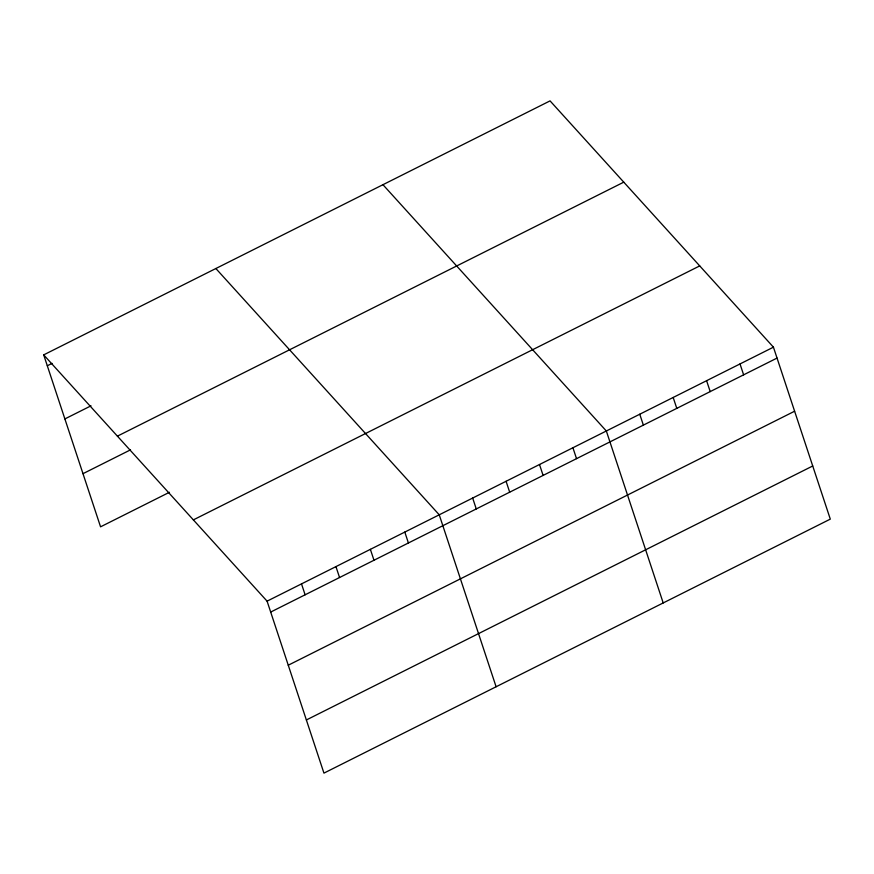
<?xml version="1.0" encoding="UTF-8"?>
<svg xmlns="http://www.w3.org/2000/svg" width="874" height="874" viewBox="0 0 874 874"><rect width="100%" height="100%" fill="white"/><g stroke="black" fill="none" stroke-linecap="round" stroke-linejoin="round"><path stroke-width="1.31" d="M43.7 354.877L550.052 100.881L773.435 347.175L830.3 519.123L323.948 773.119L267.083 601.159L43.7 354.877L100.565 526.825L169.436 492.281M47.305 365.769L52.058 363.387M64.884 418.919L91.005 405.82M117.411 436.148L623.763 182.163M82.986 473.675L130.488 449.859M193.362 519.888L699.713 265.904M267.083 601.159L773.435 347.175M270.689 612.062L777.041 358.078M288.256 665.212L794.619 411.217M306.37 719.968L812.722 465.984M382.954 184.698L606.337 430.991L663.202 602.94M215.856 268.515L439.24 514.808L496.104 686.756M740.016 363.934L743.621 374.837M706.596 380.703L710.201 391.596M673.177 397.462L676.782 408.366M639.757 414.232L643.362 425.125M572.918 447.75L576.523 458.653M539.498 464.52L543.104 475.412M506.079 481.279L509.684 492.182M472.659 498.038L476.264 508.941M404.804 532.08L408.409 542.972M370.379 549.353L373.985 560.245M335.944 566.614L339.549 577.517M301.508 583.887L305.113 594.79"/></g></svg>
